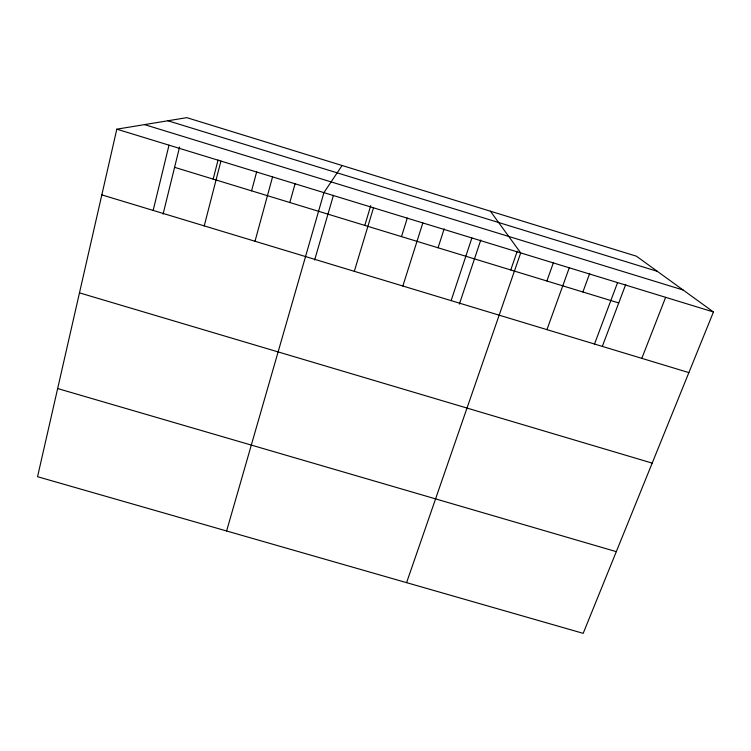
<?xml version="1.0" encoding="UTF-8"?>
<svg xmlns="http://www.w3.org/2000/svg" width="751" height="751" viewBox="0 0 751 751"><rect width="100%" height="100%" fill="white"/><g stroke="black" fill="none" stroke-linecap="round" stroke-linejoin="round"><path stroke-width="1.13" d="M116.809 129.172L37.55 476.707L583.189 633.346L713.45 311.975L636.426 256.194L186.802 117.654L116.809 129.172L713.45 311.975M153.157 210.43L169.003 145.168M163.08 214.138L179.583 147.008M213.162 179.114L218.062 160.019M204.225 225.882L220.925 161.071M251.576 190.838L256.673 171.848M255.011 241.259L272.566 176.898M289.839 202.526L295.115 183.629M226.605 530.985L323.925 192.631L342.08 165.502M314.641 260.015L333.416 195.363M364.798 225.413L370.769 205.605M354.312 271.318L373.5 207.82M401.494 236.612L407.305 218.006M402.846 286.009L422.832 222.934M438.058 247.774L444.179 228.83M451.126 300.625L471.891 237.973M459.368 304.117L480.771 240.038M510.755 269.975L517.223 251.21M406.582 582.645L520.706 252.927L490.403 211.2M546.888 281.005L553.534 262.334M546.953 329.633L569.267 267.807M582.889 291.998L589.704 273.42M594.501 344.033L617.575 282.601M602.396 346.192L625.733 284.46M641.814 358.349L665.639 297.33M57.658 388.549L616.299 551.647M79.475 292.862L652.187 463.114M101.817 194.885L688.874 372.599M174.589 167.332L618.749 302.944M167.905 120.761L657.332 271.336M144.539 124.61L683.072 289.98"/></g></svg>
